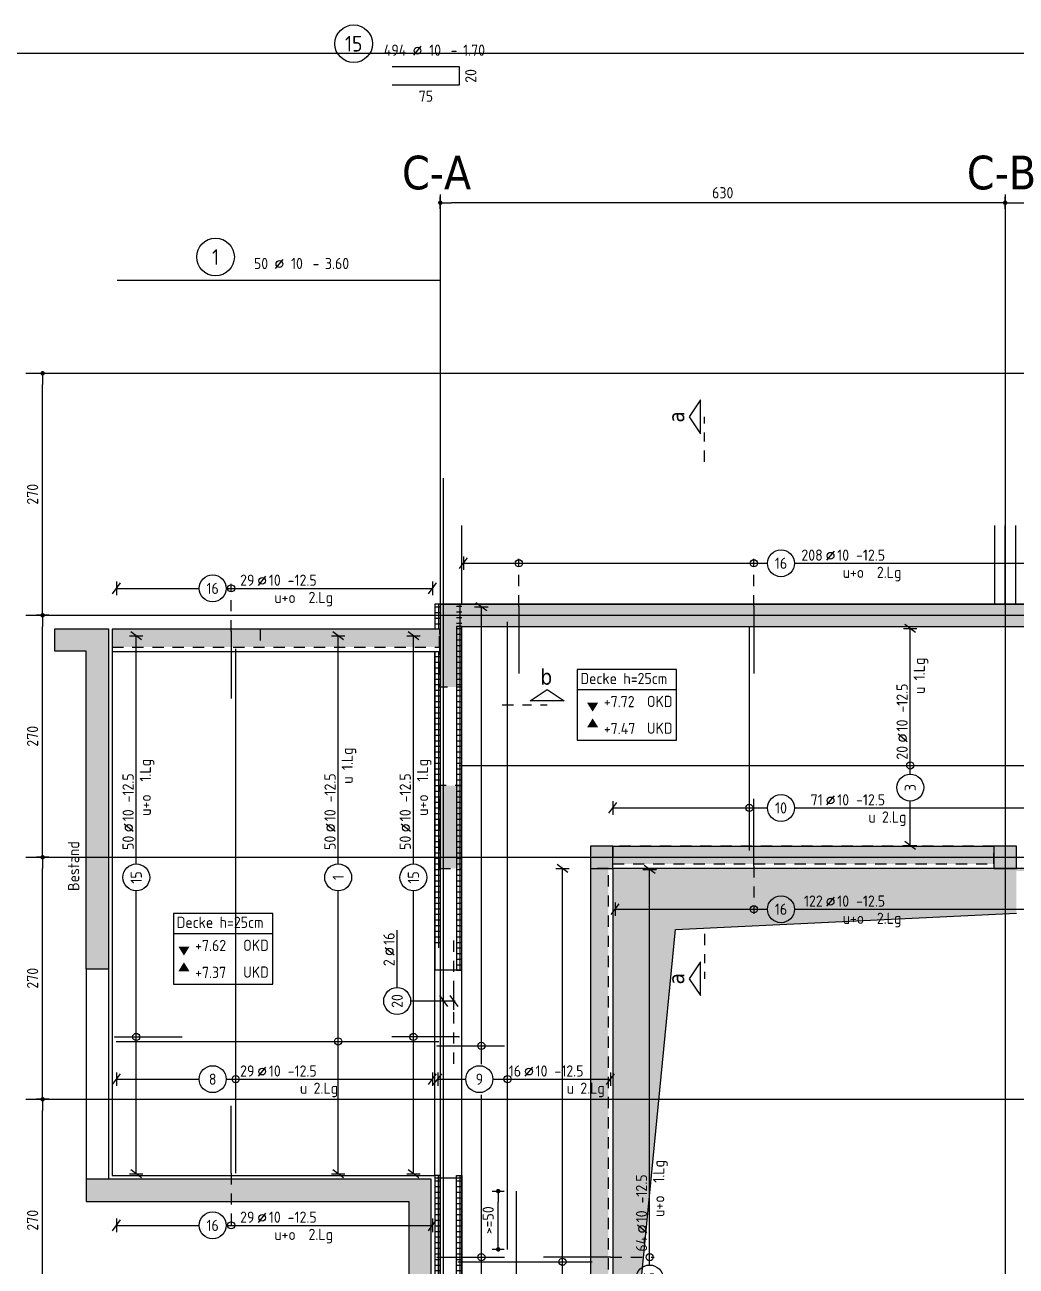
# Model space of a CAD drawing. Extents: x -3 to 123, y 0 to 106.
# Drawn here: x 18.96 to 30.01, y 50.07 to 63.92 of the extents above; entities that cross this region are included whole.
import ezdxf
from ezdxf.enums import TextEntityAlignment as Align

# ---------------------------------------------------------------- set-up
doc = ezdxf.new("R2010")
doc.units = 0
doc.header["$LTSCALE"] = 0.5
doc.header["$MEASUREMENT"] = 0
doc.header["$PDMODE"] = 2
for name, pattern in [('AUSGEZOGEN', [1000.01, 1000, 0.01]), ('DASHDOTSMALL', [1.05, 0.5, -0.25, 0.05, -0.25]), ('HIDDEN', [0.375, 0.25, -0.125]), ('STRICHPUNKT2', [0.55, 0.25, -0.125, 0.05, -0.125]), ('VERDECKT', [0.375, 0.25, -0.125])]:
    doc.linetypes.add(name, pattern=pattern)
doc.layers.get('0').update_dxf_attribs({"linetype": 'CONTINUOUS'})
doc.layers.get('Defpoints').update_dxf_attribs({"linetype": 'CONTINUOUS'})
for name, color, linetype in [('0_H05', 11, 'CONTINUOUS'), ('0_H10', 13, 'CONTINUOUS'), ('ACHSEN', 7, 'CONTINUOUS'), ('BESTAND', 7, 'CONTINUOUS'), ('BETON', 7, 'CONTINUOUS'), ('Brüstung', 7, 'CONTINUOUS'), ('Decke', 7, 'CONTINUOUS'), ('Decke Lignatur', 21, 'CONTINUOUS'), ('DRUEBER', 7, 'CONTINUOUS'), ('Fertigteil', 7, 'CONTINUOUS'), ('HILFE', 7, 'CONTINUOUS'), ('HOLZ-ANS', 21, 'CONTINUOUS'), ('koten', 7, 'CONTINUOUS'), ('MASSE', 7, 'CONTINUOUS'), ('RND', 7, 'CONTINUOUS'), ('SCHATTEN', 253, 'CONTINUOUS'), ('SCHNITTE', 7, 'CONTINUOUS'), ('Sturz', 7, 'CONTINUOUS'), ('TEXT', 7, 'CONTINUOUS'), ('UZ', 7, 'CONTINUOUS')]:
    doc.layers.add(name, color=color, linetype=linetype)
doc.layers.add('ANSICHTSFENSTER', color=7, linetype='CONTINUOUS', plot=False)
doc.styles.add('HELV', font='tahoma.ttf')
doc.styles.add('TXT', font='isocp.shx')
doc.dimstyles.new('DOT_I', dxfattribs={"dimscale": 0.5, "dimtxt": 0.25, "dimasz": 0.25, "dimexe": 0.1, "dimexo": 0.3, "dimgap": 0.1, "dimtad": 1, "dimdec": 3, "dimzin": 3, "dimtxsty": 'TXT', "dimblk": 'DOT', "dimblk1": 'DOT', "dimblk2": 'DOT', "dimsah": 1, "dimcen": 0.1, "dimse1": 1, "dimse2": 1, "dimazin": 0, "dimtfac": 1, "dimtdec": 4, "dimtix": 1, "dimtmove": 2, "dimatfit": 3, "dimldrblk": 'DOT', "dimfxl": 0.7, "dimfxlon": 1, "dimtvp": 1, "dimtolj": 1, "dimtzin": 0, "dimarcsym": 0})

# ---------------------------------------------------------------- blocks, each defined once
blk = doc.blocks.new('Bestand 1.OG')
at = {"color": 0, "linetype": 'ByBlock'}
for p, q in [((-3.95, -6.65), (-3.95, -8.99)), ((-3.7, -6.65), (-3.7, -8.99)), ((-0.4, -16.05), (-1.089, -16.05)), ((-0.4, -16.35), (-1.089, -16.35))]:
    blk.add_line(p, q, dxfattribs=at)
for points in [[(-4.3, -2.85), (-3.7, -2.85), (-3.7, -6.65), (-3.95, -6.65), (-3.95, -3.1), (-4.3, -3.1)], [(-0.1, -16.35), (-0.1, -8.99), (-3.95, -8.99), (-3.95, -9.24), (-0.35, -9.24), (-0.35, -16.05), (-0.4, -16.05), (-0.4, -16.35)]]:
    blk.add_lwpolyline(points, close=True, dxfattribs=at)
at = {"layer": 'BESTAND', "color": 11, "linetype": 'AUSGEZOGEN'}
for points in [[(-4.3, -3.1), (-4.3, -2.85), (-3.95, -3.1), (-3.7, -2.85)], [(-3.95, -3.1), (-3.7, -2.85), (-3.95, -6.65), (-3.7, -6.65)], [(-3.95, -8.99), (-3.95, -9.24), (-0.1, -8.99), (-0.35, -9.24)], [(-0.1, -8.99), (-0.35, -9.24), (-0.1, -16.35), (-0.35, -16.05)], [(-0.1, -16.35), (-0.35, -16.05), (-0.4, -16.35), (-0.4, -16.05)]]:
    blk.add_solid(points, dxfattribs=at)
blk = doc.blocks.new('DOT')
at = {"color": 0, "linetype": 'ByBlock'}
for p, q in [((0, 0), (-1, 0)), ((0, 0.54), (0, -0.54))]:
    blk.add_line(p, q, dxfattribs=at)
at = {"color": 0, "linetype": 'ByBlock', "const_width": 0.2}
blk.add_lwpolyline([(-0.1, 0, 1), (0.1, 0, 1)], format="xyb", close=True, dxfattribs=at)
blk = doc.blocks.new('*D24')
at = {"layer": 'Defpoints', "color": 0, "linetype": 'AUSGEZOGEN', "transparency": 16777216}
for p in [(-4.435, -8.1), (-4.435, -8.1), (-4.435, -10.8)]:
    blk.add_point(p, dxfattribs=at)
at = {"layer": 'MASSE', "color": 0, "linetype": 'AUSGEZOGEN', "lineweight": -2, "transparency": 16777216}
blk.add_line((-4.435, -10.675), (-4.435, -8.225), dxfattribs=at)
at = {"layer": 'MASSE', "color": 0, "linetype": 'AUSGEZOGEN', "lineweight": -2, "transparency": 16777216, "xscale": 0.125, "yscale": 0.125, "zscale": 0.125}
for p, rotation in [((-4.435, -8.1), 90), ((-4.435, -10.8), 270)]:
    blk.add_blockref('DOT', p, dxfattribs=dict(at, rotation=rotation))
at = {"layer": 'MASSE', "color": 0, "linetype": 'AUSGEZOGEN', "transparency": 16777216, "insert": (-4.547, -9.45), "char_height": 0.125, "attachment_point": 5, "rotation": 90, "style": 'TXT'}
blk.add_mtext('\\A1;270', dxfattribs=at)
blk = doc.blocks.new('*D25')
at = {"layer": 'Defpoints', "color": 0, "linetype": 'AUSGEZOGEN', "transparency": 16777216}
for p in [(-4.435, -5.4), (-4.435, -5.4), (-4.435, -8.1)]:
    blk.add_point(p, dxfattribs=at)
at = {"layer": 'MASSE', "color": 0, "linetype": 'AUSGEZOGEN', "lineweight": -2, "transparency": 16777216}
blk.add_line((-4.435, -7.975), (-4.435, -5.525), dxfattribs=at)
at = {"layer": 'MASSE', "color": 0, "linetype": 'AUSGEZOGEN', "lineweight": -2, "transparency": 16777216, "xscale": 0.125, "yscale": 0.125, "zscale": 0.125}
for p, rotation in [((-4.435, -5.4), 90), ((-4.435, -8.1), 270)]:
    blk.add_blockref('DOT', p, dxfattribs=dict(at, rotation=rotation))
at = {"layer": 'MASSE', "color": 0, "linetype": 'AUSGEZOGEN', "transparency": 16777216, "insert": (-4.547, -6.75), "char_height": 0.125, "attachment_point": 5, "rotation": 90, "style": 'TXT'}
blk.add_mtext('\\A1;270', dxfattribs=at)
blk = doc.blocks.new('*D26')
at = {"layer": 'Defpoints', "color": 0, "linetype": 'AUSGEZOGEN', "transparency": 16777216}
for p in [(-4.435, -2.7), (-4.435, -2.7), (-4.435, -5.4)]:
    blk.add_point(p, dxfattribs=at)
at = {"layer": 'MASSE', "color": 0, "linetype": 'AUSGEZOGEN', "lineweight": -2, "transparency": 16777216}
blk.add_line((-4.435, -5.275), (-4.435, -2.825), dxfattribs=at)
at = {"layer": 'MASSE', "color": 0, "linetype": 'AUSGEZOGEN', "lineweight": -2, "transparency": 16777216, "xscale": 0.125, "yscale": 0.125, "zscale": 0.125}
for p, rotation in [((-4.435, -2.7), 90), ((-4.435, -5.4), 270)]:
    blk.add_blockref('DOT', p, dxfattribs=dict(at, rotation=rotation))
at = {"layer": 'MASSE', "color": 0, "linetype": 'AUSGEZOGEN', "transparency": 16777216, "insert": (-4.547, -4.05), "char_height": 0.125, "attachment_point": 5, "rotation": 90, "style": 'TXT'}
blk.add_mtext('\\A1;270', dxfattribs=at)
blk = doc.blocks.new('*D27')
at = {"layer": 'Defpoints', "color": 0, "linetype": 'AUSGEZOGEN', "transparency": 16777216}
for p in [(-4.435, 0), (-4.435, 0), (-4.435, -2.7)]:
    blk.add_point(p, dxfattribs=at)
at = {"layer": 'MASSE', "color": 0, "linetype": 'AUSGEZOGEN', "lineweight": -2, "transparency": 16777216}
blk.add_line((-4.435, -2.575), (-4.435, -0.125), dxfattribs=at)
at = {"layer": 'MASSE', "color": 0, "linetype": 'AUSGEZOGEN', "lineweight": -2, "transparency": 16777216, "xscale": 0.125, "yscale": 0.125, "zscale": 0.125}
for p, rotation in [((-4.435, 0), 90), ((-4.435, -2.7), 270)]:
    blk.add_blockref('DOT', p, dxfattribs=dict(at, rotation=rotation))
at = {"layer": 'MASSE', "color": 0, "linetype": 'AUSGEZOGEN', "transparency": 16777216, "insert": (-4.547, -1.35), "char_height": 0.125, "attachment_point": 5, "rotation": 90, "style": 'TXT'}
blk.add_mtext('\\A1;270', dxfattribs=at)
blk = doc.blocks.new('*D28')
at = {"layer": 'Defpoints', "color": 0, "linetype": 'AUSGEZOGEN', "transparency": 16777216}
for p in [(0, 1.902), (0, 1.902), (6.3, 1.902)]:
    blk.add_point(p, dxfattribs=at)
at = {"layer": 'MASSE', "color": 0, "linetype": 'AUSGEZOGEN', "lineweight": -2, "transparency": 16777216}
blk.add_line((6.175, 1.902), (0.125, 1.902), dxfattribs=at)
at = {"layer": 'MASSE', "color": 0, "linetype": 'AUSGEZOGEN', "lineweight": -2, "transparency": 16777216, "xscale": 0.125, "yscale": 0.125, "zscale": 0.125, "rotation": 180}
blk.add_blockref('DOT', (0, 1.902), dxfattribs=at)
at = {"layer": 'MASSE', "color": 0, "linetype": 'AUSGEZOGEN', "lineweight": -2, "transparency": 16777216, "xscale": 0.125, "yscale": 0.125, "zscale": 0.125}
blk.add_blockref('DOT', (6.3, 1.902), dxfattribs=at)
at = {"layer": 'MASSE', "color": 0, "linetype": 'AUSGEZOGEN', "transparency": 16777216, "insert": (3.15, 2.014), "char_height": 0.125, "attachment_point": 5, "style": 'TXT'}
blk.add_mtext('\\A1;630', dxfattribs=at)
blk = doc.blocks.new('*D29')
at = {"layer": 'Defpoints', "color": 0, "linetype": 'AUSGEZOGEN', "transparency": 16777216}
for p in [(6.3, 1.902), (9, 1.902), (9, 1.902)]:
    blk.add_point(p, dxfattribs=at)
at = {"layer": 'MASSE', "color": 0, "linetype": 'AUSGEZOGEN', "lineweight": -2, "transparency": 16777216}
blk.add_line((6.425, 1.902), (8.875, 1.902), dxfattribs=at)
at = {"layer": 'MASSE', "color": 0, "linetype": 'AUSGEZOGEN', "lineweight": -2, "transparency": 16777216, "xscale": 0.125, "yscale": 0.125, "zscale": 0.125, "rotation": 180}
blk.add_blockref('DOT', (6.3, 1.902), dxfattribs=at)
at = {"layer": 'MASSE', "color": 0, "linetype": 'AUSGEZOGEN', "lineweight": -2, "transparency": 16777216, "xscale": 0.125, "yscale": 0.125, "zscale": 0.125}
blk.add_blockref('DOT', (9, 1.902), dxfattribs=at)
at = {"layer": 'MASSE', "color": 0, "linetype": 'AUSGEZOGEN', "transparency": 16777216, "insert": (7.65, 2.014), "char_height": 0.125, "attachment_point": 5, "style": 'TXT'}
blk.add_mtext('\\A1;270', dxfattribs=at)
blk = doc.blocks.new('Beton 1.OG-Brüstung')
at = {"color": 0, "linetype": 'ByBlock'}
blk.add_line((-2.623, 13.47), (-2.623, 13.27), dxfattribs=at)
for points in [[(-0.623, 13.27), (-0.623, 13.47), (-4.273, 13.47), (-4.273, 13.27)], [(1.312, 10.85), (5.562, 10.85), (5.562, 11.05), (1.312, 11.05)], [(1.062, 2.95), (1.262, 2.95), (1.262, 10.8), (1.062, 10.8)]]:
    blk.add_lwpolyline(points, close=True, dxfattribs=at)
blk = doc.blocks.new('Beton 2.OG')
at = {"color": 0, "linetype": 'ByBlock', "flags": 128}
for points in [[(7.26, 13.75), (0.06, 13.75), (0.06, 13.47), (0.05, 13.47), (0.05, 12.825), (0.3, 12.825), (0.3, 13.5), (7.26, 13.5)], [(0.05, 10.8), (0.3, 10.8), (0.3, 11.725), (0.05, 11.725)], [(1.735, 10.8), (1.985, 10.8), (1.985, 11.05), (1.735, 11.05)], [(6.235, 10.8), (6.485, 10.8), (6.485, 11.05), (6.235, 11.05)]]:
    blk.add_lwpolyline(points, close=True, dxfattribs=at)
blk = doc.blocks.new('SCHN-2')
at = {"layer": 'SCHNITTE', "color": 6, "linetype": 'Continuous'}
blk.add_lwpolyline([(0.378, 0.088), (0, 0.34), (-0.378, 0.088)], close=True, dxfattribs=at)
at = {"layer": 'SCHNITTE', "color": 1, "linetype": 'DASHDOTSMALL', "style": 'HELV'}
blk.add_attdef('SCHN-2', text='', height=0.35, dxfattribs=at).set_placement((0, 0.45), align=Align.CENTER)
blk = doc.blocks.new('Beton 1.OG')
at = {"color": 0, "linetype": 'ByBlock', "flags": 128}
for points in [[(7.26, 13.75), (0, 13.75), (0, 13.47), (-3.6, 13.47), (-3.6, 13.22), (0, 13.22), (0, 9.669), (0.3, 9.669), (0.3, 13.5), (7.26, 13.5)], [(1.735, 10.8), (1.985, 10.8), (1.985, 11.05), (1.735, 11.05)], [(6.235, 10.8), (6.485, 10.8), (6.485, 11.05), (6.235, 11.05)], [(7.26, 0.25), (0.3, 0.25), (0.3, 7.345), (0, 7.345), (0, 0), (7.26, 0)]]:
    blk.add_lwpolyline(points, close=True, dxfattribs=at)
blk = doc.blocks.new('*D89')
at = {"layer": 'Defpoints', "color": 0, "linetype": 'AUSGEZOGEN', "transparency": 16777216}
for p in [(24.237, 50.912), (24.441, 50.912), (24.341, 50.262)]:
    blk.add_point(p, dxfattribs=at)
at = {"layer": 'RND', "color": 0, "linetype": 'AUSGEZOGEN', "lineweight": -2, "transparency": 16777216}
blk.add_line((24.237, 50.387), (24.237, 50.787), dxfattribs=at)
at = {"layer": 'RND', "color": 0, "linetype": 'AUSGEZOGEN', "lineweight": -2, "transparency": 16777216, "xscale": 0.125, "yscale": 0.125, "zscale": 0.125}
for p, rotation in [((24.237, 50.912), 90), ((24.237, 50.262), 270)]:
    blk.add_blockref('DOT', p, dxfattribs=dict(at, rotation=rotation))
at = {"layer": 'RND', "color": 0, "linetype": 'AUSGEZOGEN', "transparency": 16777216, "insert": (24.125, 50.587), "char_height": 0.125, "attachment_point": 5, "rotation": 90, "style": 'TXT'}
blk.add_mtext('\\A1;>=50', dxfattribs=at)
blk = doc.blocks.new('RND_AUSZ')
at = {"layer": 'RND', "color": 7, "linetype": 'Continuous'}
blk.add_line((1.341, 0.262), (1.509, 0.466), dxfattribs=at)
at = {"layer": 'RND', "color": 1, "linetype": 'Continuous'}
blk.add_circle((0, 0.52), 0.42, dxfattribs=at)
at = {"layer": 'RND', "color": 7, "linetype": 'Continuous'}
blk.add_circle((1.425, 0.364), 0.075, dxfattribs=at)
at = {"layer": 'RND', "color": 7, "linetype": 'Continuous', "style": 'TXT'}
blk.add_text('-', height=0.25, dxfattribs=at).set_placement((2.163, 0.25))
at = {"layer": 'RND', "color": 1, "linetype": 'Continuous', "style": 'TXT'}
blk.add_attdef('POS', text='', height=0.35, dxfattribs=at).set_placement((0, 0.52), align=Align.MIDDLE)
at = {"layer": 'RND', "color": 7, "linetype": 'Continuous', "style": 'TXT'}
for tag, p in [('WIEOFT', (-0.536, 0.25)), ('STK', (1.174, 0.25))]:
    blk.add_attdef(tag, text='', height=0.25, dxfattribs=at).set_placement(p, align=Align.RIGHT)
for tag, p in [('DS', (1.683, 0.25)), ('LANG', (2.441, 0.25)), ('TEXT', (3.669, 0.25))]:
    blk.add_attdef(tag, p, '', height=0.25, dxfattribs=at)
blk = doc.blocks.new('lei_gre')
at = {"layer": 'RND', "color": 7, "linetype": 'Continuous'}
for p, q in [((-0.09, -0.12), (0.09, 0.12)), ((0, 0.15), (0, -0.15))]:
    blk.add_line(p, q, dxfattribs=at)
blk = doc.blocks.new('RND_LEI')
at = {"layer": 'RND', "color": 7, "linetype": 'Continuous'}
blk.add_line((1.022, 0.066), (1.19, 0.27), dxfattribs=at)
for centre, radius in [((0, 0), 0.3), ((1.106, 0.168), 0.075)]:
    blk.add_circle(centre, radius, dxfattribs=at)
at = {"layer": 'RND', "color": 7, "linetype": 'Continuous', "style": 'TXT'}
blk.add_attdef('ANZ', text='', height=0.25, dxfattribs=at).set_placement((0.931, 0.057), align=Align.RIGHT)
for tag, p in [('DUM', (1.253, 0.057)), ('ABSTD', (1.674, 0.057)), ('POSTXT', (0.374, -0.327))]:
    blk.add_attdef(tag, p, '', height=0.25, dxfattribs=at)
blk.add_attdef('POSL', text='', height=0.25, dxfattribs=at).set_placement((0, 0), align=Align.MIDDLE)
blk = doc.blocks.new('okrd_u')
at = {"layer": 'koten', "color": 7, "linetype": 'Continuous'}
blk.add_solid([(-0.125, -0.202), (0.125, -0.202), (0, 0)], dxfattribs=at)
at = {"layer": 'koten', "style": 'TXT'}
blk.add_attdef('OKRD', (0.25, -0.35), '', height=0.25, dxfattribs=at)
blk = doc.blocks.new('okrd_o')
at = {"layer": 'koten', "color": 7, "linetype": 'Continuous'}
blk.add_solid([(-0.125, 0.202), (0.125, 0.202), (0, 0)], dxfattribs=at)
at = {"layer": 'koten', "style": 'TXT'}
blk.add_attdef('OKRD', (0.25, 0.1), '', height=0.25, dxfattribs=at)
blk = doc.blocks.new('106486')
at = {"layer": 'RND', "color": 1, "linetype": 'HIDDEN'}
for points in [[(-0.7, 0), (-0.1, 0)], [(0.1, 0), (0.7, 0)]]:
    blk.add_lwpolyline(points, dxfattribs=at)
at = {"layer": 'RND', "color": 1, "linetype": 'AUSGEZOGEN'}
blk.add_lwpolyline([(-0.1, 0), (0.1, 0)], dxfattribs=at)
blk = doc.blocks.new('Achsen EG')
at = {"color": 0, "linetype": 'ByBlock', "lineweight": -2}
for p, q in [((0, 1.994), (0, -17.354)), ((6.3, 1.994), (6.3, -17.354)), ((-4.623, 0), (28.285, 0)), ((-4.623, -2.7), (28.285, -2.7)), ((-4.623, -5.4), (28.285, -5.4)), ((-4.623, -8.1), (28.285, -8.1))]:
    blk.add_line(p, q, dxfattribs=at)
at = {"layer": 'ACHSEN', "color": 6, "linetype": 'AUSGEZOGEN', "style": 'HELV'}
for s, p in [('C-A', (-0.427, 2.052)), ('C-B', (5.873, 2.052))]:
    blk.add_text(s, height=0.375, dxfattribs=at).set_placement(p)
at = {"layer": 'MASSE', "color": 7, "linetype": 'AUSGEZOGEN'}
for base, p2, picture, middle in [((0, 1.902), (0, 1.902), '*D28', (3.15, 2.014)), ((9, 1.902), (9, 1.902), '*D29', (7.65, 2.014))]:
    dim = blk.add_linear_dim(base=base, p1=(6.3, 1.902), p2=p2, dimstyle='DOT_I', override={"dimdec": 0, "dimlfac": 100}, dxfattribs=at)
    dim.commit()
    dim.dimension.update_dxf_attribs({"geometry": picture, "text_midpoint": middle})
for base, p1, p2, picture, middle in [((-4.435, 0), (-4.435, -2.7), (-4.435, 0), '*D27', (-4.547, -1.35)), ((-4.435, -2.7), (-4.435, -5.4), (-4.435, -2.7), '*D26', (-4.547, -4.05)), ((-4.435, -5.4), (-4.435, -8.1), (-4.435, -5.4), '*D25', (-4.547, -6.75)), ((-4.435, -8.1), (-4.435, -10.8), (-4.435, -8.1), '*D24', (-4.547, -9.45))]:
    dim = blk.add_linear_dim(base=base, p1=p1, p2=p2, angle=90, dimstyle='DOT_I', override={"dimdec": 0, "dimlfac": 100}, dxfattribs=at)
    dim.commit()
    dim.dimension.update_dxf_attribs({"geometry": picture, "text_midpoint": middle})

msp = doc.modelspace()

# ---------------------------------------------------------------- hatches: boundary and pattern name
at = {"layer": '0_H05', "linetype": 'AUSGEZOGEN'}
h = msp.add_hatch(color=11, dxfattribs=at)
h.paths.add_polyline_path([(49.441, 53.392), (49.691, 53.392), (49.691, 54.442), (49.441, 54.442)])
h.paths.add_polyline_path([(49.441, 49.882), (49.691, 49.882), (49.691, 50.932), (49.441, 50.932)])
h.paths.add_polyline_path([(25.266, 46.662), (25.466, 46.662), (25.466, 54.512), (25.266, 54.512)])
h.paths.add_polyline_path([(25.516, 54.562), (29.766, 54.562), (29.766, 54.762), (25.516, 54.762)])
h.paths.add_polyline_path([(25.516, 46.412), (29.766, 46.412), (29.766, 46.612), (25.516, 46.612)])
h.paths.add_polyline_path([(44.566, 44.147), (44.816, 44.147), (44.816, 45.247), (44.566, 45.247)])
h.paths.add_polyline_path([(23.581, 56.982), (23.581, 57.182), (19.931, 57.182), (19.931, 56.982)])
edge = h.paths.add_edge_path(flags=16)
edge.add_line((21.581, 57.182), (21.581, 56.982))
at = {"layer": '0_H10', "linetype": 'AUSGEZOGEN'}
h = msp.add_hatch(color=256, dxfattribs=at)
h.paths.add_polyline_path([(40.816, 57.462), (32.466, 57.462), (32.466, 57.212), (40.816, 57.212)])
h.paths.add_polyline_path([(49.691, 57.212), (49.691, 57.462), (49.351, 57.462), (49.351, 57.212)])
h.paths.add_polyline_path([(43.516, 55.962), (43.516, 57.212), (48.216, 57.212), (48.216, 57.462), (42.491, 57.462), (42.491, 57.212), (43.266, 57.212), (43.266, 55.962)])
h.paths.add_polyline_path([(49.441, 49.882), (49.441, 43.962), (46.866, 43.962), (46.866, 45.912), (44.566, 45.912), (44.566, 45.247), (44.816, 45.247), (44.816, 45.662), (46.616, 45.662), (46.616, 43.962), (44.816, 43.962), (44.816, 44.147), (44.566, 44.147), (44.566, 43.962), (43.516, 43.962), (43.516, 44.147), (43.266, 44.147), (43.266, 43.962), (42.491, 43.962), (42.491, 43.712), (49.691, 43.712), (49.691, 49.882)])
h.paths.add_polyline_path([(49.441, 53.392), (49.441, 50.932), (49.691, 50.932), (49.691, 53.392)])
h.paths.add_polyline_path([(49.691, 54.442), (49.691, 54.762), (43.516, 54.762), (43.516, 54.862), (43.266, 54.862), (43.266, 54.412), (43.516, 54.412), (43.516, 54.512), (49.441, 54.512), (49.441, 54.442)])
h.paths.add_polyline_path([(51.586, 46.387), (51.836, 46.387), (51.836, 54.787), (51.586, 54.787)])
h.paths.add_polyline_path([(43.516, 50.882), (43.266, 50.882), (43.266, 53.402), (43.516, 53.402)])
h.paths.add_polyline_path([(30.791, 57.462), (23.591, 57.462), (23.591, 57.182), (23.581, 57.182), (23.581, 56.537), (23.831, 56.537), (23.831, 57.212), (30.791, 57.212)])
h.paths.add_polyline_path([(30.791, 43.962), (23.831, 43.962), (23.831, 44.632), (23.581, 44.632), (23.581, 43.962), (23.591, 43.962), (23.591, 43.712), (30.791, 43.712)])
h.paths.add_polyline_path([(43.516, 47.497), (43.266, 47.497), (43.266, 49.872), (43.516, 49.872)], flags=17)
h.paths.add_polyline_path([(40.816, 43.962), (32.466, 43.962), (32.466, 43.712), (40.816, 43.712)])
h.paths.add_polyline_path([(25.266, 54.512), (25.516, 54.512), (25.516, 54.762), (25.266, 54.762)])
h.paths.add_polyline_path([(29.766, 54.512), (30.016, 54.512), (30.016, 54.762), (29.766, 54.762)])
h.paths.add_polyline_path([(40.566, 54.512), (40.816, 54.512), (40.816, 54.762), (40.566, 54.762)])
h.paths.add_polyline_path([(32.466, 54.512), (32.716, 54.512), (32.716, 54.762), (32.466, 54.762)])
h.paths.add_polyline_path([(25.266, 46.412), (25.516, 46.412), (25.516, 46.662), (25.266, 46.662)])
h.paths.add_polyline_path([(29.766, 46.412), (30.016, 46.412), (30.016, 46.662), (29.766, 46.662)])
h.paths.add_polyline_path([(40.566, 46.412), (40.816, 46.412), (40.816, 46.662), (40.566, 46.662)])
h.paths.add_polyline_path([(32.466, 46.412), (32.716, 46.412), (32.716, 46.662), (32.466, 46.662)])
h.paths.add_polyline_path([(23.581, 45.732), (23.831, 45.732), (23.831, 46.662), (23.581, 46.662)])
h.paths.add_polyline_path([(23.581, 54.512), (23.831, 54.512), (23.831, 55.437), (23.581, 55.437)])
at = {"layer": 'MASSE', "linetype": 'AUSGEZOGEN'}
h = msp.add_hatch(dxfattribs=at)
h.set_pattern_fill('ANSI37', color=9, scale=0.5, angle=45, style=0, double=1)
h.set_pattern_definition([(90, (-800.05, 3.555), (-0.0625, 0), []), (180, (-800.05, 3.555), (-7e-18, -0.0625), [])])
h.paths.add_polyline_path([(23.591, 57.182), (23.531, 57.182), (23.531, 57.462), (23.591, 57.462)])
h = msp.add_hatch(dxfattribs=at)
h.set_pattern_fill('ANSI37', color=9, scale=0.5, angle=45, style=0, double=1)
h.set_pattern_definition([(90, (-800, -2e-13), (-0.0625, 0), []), (180, (-800, -2e-13), (-7e-18, -0.0625), [])])
h.paths.add_polyline_path([(23.771, 53.377), (23.831, 53.377), (23.831, 57.462), (23.771, 57.462)])
h = msp.add_hatch(dxfattribs=at)
h.set_pattern_fill('ANSI37', color=9, scale=0.5, angle=45, style=0, double=1)
h.set_pattern_definition([(90, (-800.05, -2e-13), (-0.0625, 0), []), (180, (-800.05, -2e-13), (-7e-18, -0.0625), [])])
h.paths.add_polyline_path([(23.591, 53.627), (23.531, 53.627), (23.531, 56.932), (23.591, 56.932)])
h = msp.add_hatch(dxfattribs=at)
h.set_pattern_fill('ANSI37', color=9, scale=0.5, angle=45, style=0, double=1)
h.set_pattern_definition([(90, (-800.24, 2.275), (-0.0625, 0), []), (180, (-800.24, 2.275), (-7e-18, -0.0625), [])])
h.paths.add_polyline_path([(23.531, 51.087), (23.591, 51.087), (23.591, 46.237), (23.531, 46.237)])
h = msp.add_hatch(dxfattribs=at)
h.set_pattern_fill('ANSI37', color=9, scale=0.5, angle=45, style=0, double=1)
h.set_pattern_definition([(90, (-800, 2.275), (-0.0625, 0), []), (180, (-800, 2.275), (-7e-18, -0.0625), [])])
h.paths.add_polyline_path([(23.771, 51.087), (23.831, 51.087), (23.831, 46.237), (23.771, 46.237)])
at = {"layer": 'SCHATTEN', "linetype": 'AUSGEZOGEN'}
h = msp.add_hatch(color=15, dxfattribs=at)
h.paths.add_polyline_path([(32.166, 54.512), (32.166, 54.482), (32.466, 54.482), (32.466, 54.128), (40.566, 54.512)])
h.paths.add_polyline_path([(30.316, 54.482), (30.316, 54.512), (25.516, 54.512), (25.516, 46.662), (26.216, 53.832), (30.016, 54.012), (30.016, 54.482)])

# ---------------------------------------------------------------- linework, layer by layer
at = {"layer": 'ANSICHTSFENSTER', "color": 2, "linetype": 'AUSGEZOGEN'}
msp.add_lwpolyline([(15.629, 22.053), (84.8, 22.053), (84.8, 63.603), (15.629, 63.603)], close=True, dxfattribs=at)
at = {"layer": 'Decke', "linetype": 'Continuous'}
for points in [[(23.531, 43.712), (49.691, 43.712), (49.691, 57.462), (23.591, 57.462), (23.591, 57.182), (19.931, 57.182), (19.931, 51.087), (23.531, 51.087)], [(25.516, 46.662), (40.566, 46.662), (40.566, 54.512), (25.516, 54.512)]]:
    msp.add_lwpolyline(points, close=True, dxfattribs=at)
at = {"layer": 'Decke Lignatur', "linetype": 'AUSGEZOGEN'}
for points in [[(23.591, 58.337), (23.591, 57.462), (29.891, 57.462), (29.891, 58.337)], [(29.891, 58.337), (29.891, 57.462), (32.711, 57.462), (32.711, 58.337)]]:
    msp.add_lwpolyline(points, dxfattribs=at)
at = {"layer": 'Fertigteil', "color": 7, "linetype": 'AUSGEZOGEN'}
for points in [[(23.771, 53.377), (23.831, 53.377), (23.831, 57.212), (23.771, 57.212)], [(23.591, 53.377), (23.531, 53.377), (23.531, 56.932), (23.591, 56.932)], [(23.591, 51.087), (23.531, 51.087), (23.531, 43.712), (23.591, 43.712)], [(23.771, 51.087), (23.831, 51.087), (23.831, 43.962), (23.771, 43.962)], [(23.771, 51.087), (23.831, 51.087), (23.831, 46.237), (23.771, 46.237)]]:
    msp.add_lwpolyline(points, close=True, dxfattribs=at)
at = {"layer": 'HILFE', "color": 3, "linetype": 'AUSGEZOGEN'}
for p, q in [((25.118, 56.509), (26.225, 56.509)), ((20.615, 53.788), (21.722, 53.788))]:
    msp.add_line(p, q, dxfattribs=at)
at = {"layer": 'HOLZ-ANS'}
for points in [[(23.591, 58.337), (23.591, 57.462), (23.831, 57.462), (23.831, 58.337)], [(29.771, 58.337), (29.771, 57.462), (30.011, 57.462), (30.011, 58.337)]]:
    msp.add_lwpolyline(points, dxfattribs=at)
at = {"layer": 'RND', "color": 7, "linetype": 'AUSGEZOGEN'}
for p, q in [((23.849, 57.917), (27.241, 57.917)), ((27.541, 57.917), (36.811, 57.917)), ((19.98, 57.637), (20.902, 57.637)), ((21.202, 57.637), (23.503, 57.637)), ((24.049, 52.327), (24.049, 57.432)), ((20.2, 54.562), (20.2, 57.108)), ((22.452, 54.562), (22.452, 57.108)), ((23.291, 54.562), (23.291, 57.108)), ((28.832, 55.564), (28.832, 57.188)), ((28.832, 54.769), (28.832, 55.264)), ((25.516, 55.187), (27.241, 55.187)), ((27.541, 55.187), (32.716, 55.187)), ((24.953, 47.928), (24.953, 54.512)), ((25.926, 50.087), (25.926, 54.5)), ((20.2, 51.104), (20.2, 54.262)), ((22.452, 51.106), (22.452, 54.262)), ((23.291, 51.104), (23.291, 54.262)), ((25.54, 54.057), (27.241, 54.057)), ((27.541, 54.057), (40.534, 54.057)), ((23.11, 53.183), (23.11, 53.823)), ((19.98, 52.161), (20.902, 52.161)), ((21.202, 52.161), (23.503, 52.161)), ((23.562, 52.161), (23.877, 52.161)), ((24.177, 52.161), (25.488, 52.161)), ((24.049, 47.928), (24.049, 51.986)), ((19.98, 50.53), (20.902, 50.53)), ((21.202, 50.53), (23.503, 50.53))]:
    msp.add_line(p, q, dxfattribs=at)
at = {"layer": 'RND', "color": 102, "linetype": 'VERDECKT'}
for p, q in [((24.467, 57.437), (24.467, 57.967)), ((27.088, 57.437), (27.088, 57.967)), ((21.259, 57.157), (21.259, 57.687)), ((27.088, 54.537), (27.088, 54.007)), ((21.259, 51.112), (21.259, 50.48)), ((25.491, 50.174), (25.976, 50.174))]:
    msp.add_line(p, q, dxfattribs=at)
at = {"layer": 'RND', "color": 102, "linetype": 'AUSGEZOGEN'}
msp.add_line((23.757, 53.033), (23.26, 53.033), dxfattribs=at)
at = {"layer": 'RND', "color": 1, "linetype": 'AUSGEZOGEN'}
for points in [[(23.056, 63.254), (23.806, 63.254), (23.806, 63.454), (23.056, 63.454)], [(19.986, 61.074), (23.586, 61.074)], [(23.627, 48.115), (23.627, 58.865)], [(24.467, 57.437), (24.467, 56.687)], [(27.088, 57.437), (27.088, 56.687)], [(24.341, 50.262), (24.341, 57.262)], [(27.038, 54.712), (27.038, 57.212)], [(21.259, 57.157), (21.259, 56.407)], [(21.309, 51.112), (21.309, 56.962)], [(23.801, 55.661), (32.301, 55.661)], [(27.088, 54.537), (27.088, 55.287)], [(19.961, 52.632), (20.711, 52.632)], [(23.8, 52.632), (23.05, 52.632)], [(19.976, 52.582), (23.576, 52.582)], [(23.556, 52.532), (24.306, 52.532)], [(21.259, 51.112), (21.259, 51.862)], [(24.441, 43.912), (24.441, 50.912)], [(23.556, 50.174), (24.306, 50.174)], [(25.491, 50.174), (24.741, 50.174)], [(23.786, 50.124), (25.286, 50.124)]]:
    msp.add_lwpolyline(points, dxfattribs=at)
at = {"layer": 'RND', "color": 7, "linetype": 'AUSGEZOGEN', "const_width": 0.008}
for points in [[(24.463, 57.437, -1), (24.471, 57.437, -1)], [(27.084, 57.437, -1), (27.092, 57.437, -1)], [(21.255, 57.157, -1), (21.263, 57.157, -1)], [(27.084, 54.537, 1), (27.092, 54.537, 1)], [(19.957, 52.632, 1), (19.965, 52.632, 1)], [(23.804, 52.632, -1), (23.796, 52.632, -1)], [(23.552, 52.532, 1), (23.56, 52.532, 1)], [(21.255, 51.112, 1), (21.263, 51.112, 1)], [(23.552, 50.174, 1), (23.56, 50.174, 1)], [(25.495, 50.174, -1), (25.487, 50.174, -1)]]:
    msp.add_lwpolyline(points, format="xyb", close=True, dxfattribs=at)
at = {"layer": 'RND', "color": 7, "linetype": 'AUSGEZOGEN'}
for centre in [(24.467, 57.917), (27.088, 57.917), (21.259, 57.637), (28.832, 55.661), (27.038, 55.187), (27.088, 54.057), (20.2, 52.632), (23.291, 52.632), (22.452, 52.582), (24.049, 52.532), (21.309, 52.161), (24.341, 52.161), (21.259, 50.53), (24.049, 50.174), (24.953, 50.124), (25.926, 50.174)]:
    msp.add_circle(centre, 0.04, dxfattribs=at)
at = {"layer": 'SCHATTEN', "color": 15, "linetype": 'AUSGEZOGEN'}
for points in [[(32.466, 54.128), (40.566, 54.512), (25.516, 54.512)], [(25.516, 54.512), (25.516, 46.662), (26.216, 53.832), (30.016, 54.012)]]:
    msp.add_lwpolyline(points, dxfattribs=at)
at = {"layer": 'SCHNITTE', "color": 6, "linetype": 'STRICHPUNKT2'}
for p, q in [((26.536, 59.05), (26.536, 59.55)), ((24.282, 56.338), (24.782, 56.338)), ((26.536, 53.782), (26.536, 53.282))]:
    msp.add_line(p, q, dxfattribs=at)
at = {"layer": 'Sturz', "color": 7, "linetype": 'AUSGEZOGEN'}
for p, q in [((23.531, 51.077), (23.531, 53.387)), ((23.831, 51.057), (23.831, 53.381))]:
    msp.add_line(p, q, dxfattribs=at)
at = {"layer": 'TEXT', "color": 3, "linetype": 'AUSGEZOGEN'}
for points in [[(25.118, 55.943), (26.225, 55.943), (26.225, 56.732), (25.118, 56.732)], [(20.615, 53.222), (21.722, 53.222), (21.722, 54.011), (20.615, 54.011)]]:
    msp.add_lwpolyline(points, close=True, dxfattribs=at)
at = {"layer": 'UZ', "color": 7, "linetype": 'AUSGEZOGEN'}
for p, q in [((25.516, 54.762), (29.766, 54.762)), ((25.266, 54.512), (25.266, 46.662))]:
    msp.add_line(p, q, dxfattribs=at)

# ---------------------------------------------------------------- block references
at = {"layer": 'ACHSEN', "color": 140, "linetype": 'AUSGEZOGEN'}
msp.add_blockref('Achsen EG', (23.591, 60.037), dxfattribs=at)
msp.add_blockref('Achsen EG', (23.591, 60.037), dxfattribs=at)
at = {"layer": 'BESTAND', "color": 8, "linetype": 'AUSGEZOGEN'}
msp.add_blockref('Bestand 1.OG', (23.591, 60.037), dxfattribs=at)
at = {"layer": 'BETON', "color": 6, "linetype": 'AUSGEZOGEN'}
msp.add_blockref('Beton 1.OG', (23.531, 43.712), dxfattribs=at)
at = {"layer": 'Brüstung', "color": 9, "linetype": 'HIDDEN'}
msp.add_blockref('Beton 1.OG-Brüstung', (24.204, 43.712), dxfattribs=at)
at = {"layer": 'DRUEBER', "color": 7, "linetype": 'HIDDEN'}
msp.add_blockref('Beton 2.OG', (23.531, 43.712), dxfattribs=at)
at = {"layer": 'koten', "color": 1, "linetype": 'AUSGEZOGEN', "xscale": 0.5, "yscale": 0.5, "zscale": 0.5}
for name, p, values in [('okrd_o', (25.29, 56.261), {'OKRD': '+7.72'}), ('okrd_u', (25.29, 56.186), {'OKRD': '+7.47'}), ('okrd_o', (20.732, 53.54), {'OKRD': '+7.62'}), ('okrd_u', (20.732, 53.465), {'OKRD': '+7.37'})]:
    msp.add_blockref(name, p, dxfattribs=at).add_auto_attribs(values)
at = {"layer": 'RND', "color": 1, "linetype": 'AUSGEZOGEN', "xscale": 0.5, "yscale": 0.5, "zscale": 0.5}
msp.add_blockref('RND_AUSZ', (22.625, 63.454), dxfattribs=at).add_auto_attribs({'POS': '15', 'STK': '494', 'DS': '10', 'LANG': '1.70'})
at = {"layer": 'RND', "color": 7, "linetype": 'AUSGEZOGEN', "xscale": 0.5, "yscale": 0.5, "zscale": 0.5}
for name, p, values in [('RND_AUSZ', (21.084, 61.074), {'POS': '1', 'STK': '50', 'DS': '10', 'LANG': '3.60'}), ('RND_LEI', (27.391, 57.917), {'POSL': '16', 'DUM': '10', 'ANZ': '208', 'ABSTD': '-12.5', 'POSTXT': '       u+o  2.Lg'}), ('RND_LEI', (21.052, 57.637), {'POSL': '16', 'DUM': '10', 'ANZ': '29', 'ABSTD': '-12.5', 'POSTXT': '       u+o  2.Lg'}), ('RND_LEI', (27.391, 55.187), {'POSL': '10', 'DUM': '10', 'ANZ': '71', 'ABSTD': '-12.5', 'POSTXT': '           u 2.Lg'}), ('RND_LEI', (27.391, 54.057), {'POSL': '16', 'DUM': '10', 'ANZ': '122', 'ABSTD': '-12.5', 'POSTXT': '       u+o  2.Lg'}), ('RND_LEI', (21.052, 52.161), {'POSL': '8', 'DUM': '10', 'ANZ': '29', 'ABSTD': '-12.5', 'POSTXT': '           u 2.Lg'}), ('RND_LEI', (24.027, 52.161), {'POSL': '9', 'DUM': '10', 'ANZ': '16', 'ABSTD': '-12.5', 'POSTXT': '           u 2.Lg'}), ('RND_LEI', (21.052, 50.53), {'POSL': '16', 'DUM': '10', 'ANZ': '29', 'ABSTD': '-12.5', 'POSTXT': '       u+o  2.Lg'})]:
    msp.add_blockref(name, p, dxfattribs=at).add_auto_attribs(values)
for p in [(23.849, 57.917), (19.98, 57.637), (23.503, 57.637), (25.516, 55.187), (25.54, 54.057), (19.98, 52.161), (23.503, 52.161), (23.562, 52.161), (25.488, 52.161), (19.98, 50.53), (23.503, 50.53)]:
    msp.add_blockref('lei_gre', p, dxfattribs=at)
at = {"layer": 'RND', "color": 7, "linetype": 'AUSGEZOGEN', "yscale": 0.5, "zscale": 0.5}
for p, xscale, rotation in [((24.049, 57.432), 0.5, 90), ((28.832, 57.188), 0.5, 90), ((20.2, 57.108), 0.5, 90), ((22.452, 57.108), 0.5, 90), ((23.291, 57.108), 0.5, 90), ((28.832, 54.769), 0.5, 90), ((24.953, 54.512), 0.5, 90), ((25.926, 54.5), 0.5, 90), ((23.627, 53.033), -0.5, 180), ((23.743, 53.033), -0.5, 180), ((20.2, 51.104), 0.5, 90), ((22.452, 51.106), 0.5, 90), ((23.291, 51.104), 0.5, 90)]:
    msp.add_blockref('lei_gre', p, dxfattribs=dict(at, xscale=xscale, rotation=rotation))
at = {"layer": 'RND', "color": 7, "linetype": 'AUSGEZOGEN', "xscale": 0.5, "yscale": 0.5, "zscale": 0.5, "rotation": 90}
for p, values in [((28.832, 55.414), {'POSL': '3', 'DUM': '10', 'ANZ': '20', 'ABSTD': '-12.5', 'POSTXT': '            u 1.Lg'}), ((22.452, 54.412), {'POSL': '1', 'DUM': '10', 'ANZ': '50', 'ABSTD': '-12.5', 'POSTXT': '            u 1.Lg'}), ((20.2, 54.412), {'POSL': '15', 'DUM': '10', 'ANZ': '50', 'ABSTD': '-12.5', 'POSTXT': '       u+o  1.Lg'}), ((23.291, 54.412), {'POSL': '15', 'DUM': '10', 'ANZ': '50', 'ABSTD': '-12.5', 'POSTXT': '       u+o  1.Lg'}), ((23.11, 53.033), {'POSL': '20', 'DUM': '16', 'ANZ': '2'}), ((25.926, 49.937), {'POSL': '15', 'DUM': '10', 'ANZ': '64', 'ABSTD': '-12.5', 'POSTXT': '       u+o  1.Lg'})]:
    msp.add_blockref('RND_LEI', p, dxfattribs=at).add_auto_attribs(values)
at = {"layer": 'RND', "color": 1, "linetype": 'AUSGEZOGEN', "rotation": 90}
msp.add_blockref('106486', (23.743, 53.033), dxfattribs=at)
at = {"layer": 'SCHNITTE', "color": 6, "linetype": 'STRICHPUNKT2', "xscale": 0.5, "yscale": 0.5, "zscale": 0.5, "rotation": 90}
for p in [(26.536, 59.55), (26.536, 53.282)]:
    msp.add_blockref('SCHN-2', p, dxfattribs=at).add_auto_attribs({'SCHN-2': 'a'})
at = {"layer": 'SCHNITTE', "color": 6, "linetype": 'STRICHPUNKT2'}
ref = msp.add_blockref('SCHN-2', (24.782, 56.338), dxfattribs=dict(at, xscale=-0.5, yscale=0.5, zscale=0.5))
ref.add_attrib('SCHN-2', 'b', dxfattribs={"color": 1, "linetype": 'DASHDOTSMALL', "height": 0.175, "style": 'HELV'}).set_placement((24.773, 56.563), align=Align.CENTER)

# ---------------------------------------------------------------- texts
at = {"layer": 'BESTAND', "color": 8, "linetype": 'AUSGEZOGEN', "style": 'TXT'}
msp.add_text('Bestand', height=0.125, rotation=90, dxfattribs=at).set_placement((19.564, 54.261))
at = {"layer": 'RND', "color": 7, "linetype": 'AUSGEZOGEN', "style": 'TXT'}
msp.add_text('20', height=0.125, rotation=90, dxfattribs=at).set_placement((23.931, 63.354), align=Align.MIDDLE)
msp.add_text('75', height=0.125, dxfattribs=at).set_placement((23.431, 63.129), align=Align.MIDDLE)
at = {"layer": 'TEXT', "color": 7, "linetype": 'AUSGEZOGEN', "style": 'TXT'}
for s, p in [('Decke h=25cm', (25.154, 56.569)), ('OKD', (25.895, 56.313)), ('UKD', (25.895, 56.014)), ('Decke h=25cm', (20.651, 53.848)), ('OKD', (21.392, 53.592)), ('UKD', (21.392, 53.293))]:
    msp.add_text(s, height=0.125, dxfattribs=at).set_placement(p)

# ---------------------------------------------------------------- dimensions: what is measured, and where the dimension line sits
at = {"layer": 'RND', "color": 7, "linetype": 'AUSGEZOGEN'}
dim = msp.add_linear_dim(base=(24.237, 50.912), p1=(24.341, 50.262), p2=(24.441, 50.912), angle=90, text='>=50', dimstyle='DOT_I', override={"dimdec": 0, "dimlfac": 100}, dxfattribs=at)
dim.commit()
dim.dimension.update_dxf_attribs({"geometry": '*D89', "text_midpoint": (24.125, 50.587)})

doc.saveas('drawing.dxf')
